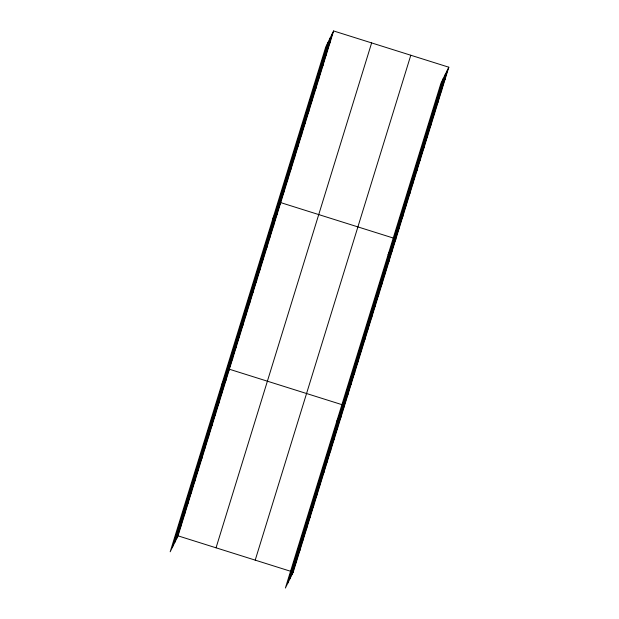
<?xml version="1.0" encoding="UTF-8"?>
<svg xmlns="http://www.w3.org/2000/svg" width="619" height="619" viewBox="0 0 619 619"><rect width="100%" height="100%" fill="white"/><g stroke="black" fill="none" stroke-linecap="round" stroke-linejoin="round"><path stroke-width="0.93" d="M172.415 547.258L328 42.363M174.713 542.592L330.298 37.697M176.941 538.058L332.527 33.163M333.618 30.95L325.772 46.897L170.186 551.792L178.032 535.845L333.618 30.95L448.814 67.208L293.228 572.103L285.382 588.05L440.968 83.155L448.814 67.208M216.046 547.807L371.632 42.912M255.214 560.133L410.799 55.238M287.611 583.516L443.196 78.621M289.909 578.842L445.502 73.955M292.145 574.316L447.73 69.421M328.999 44.607L330.089 42.394M325.478 56.05L326.561 53.838M321.95 67.494L323.033 65.281M318.421 78.938L319.512 76.725M314.893 90.382L315.984 88.169M311.365 101.826L312.456 99.613M307.844 113.269L308.927 111.056M304.316 124.713L305.407 122.508M300.788 136.157L301.879 133.952M297.259 147.608L298.35 145.395M293.739 159.052L294.822 156.839M290.21 170.496L291.294 168.283M286.682 181.94L287.773 179.727M283.154 193.383L284.245 191.17M272.871 218.561L280.717 202.614L393.328 238.052M276.206 215.93L277.297 213.725M272.786 227.041L273.869 224.829M269.358 238.153L270.449 235.94M265.938 249.256L267.029 247.043M262.518 260.367L263.601 258.154M259.09 271.47L260.181 269.257M255.67 282.581L256.753 280.368M252.243 293.685L253.333 291.479M248.823 304.796L249.914 302.583M245.403 315.907L246.486 313.694M241.975 327.01L243.066 324.797M238.555 338.121L239.646 335.908M235.135 349.224L236.218 347.011M231.707 360.335L232.798 358.122M221.525 385.18L229.37 369.226L341.982 404.671M224.859 382.55L225.95 380.337M221.44 393.653L222.531 391.448M218.02 404.764L219.103 402.551M214.592 415.875L215.683 413.662M211.172 426.978L212.263 424.766M207.752 438.09L208.835 435.877M204.324 449.193L205.415 446.98M200.904 460.304L201.987 458.091M197.476 471.407L198.567 469.202M194.057 482.518L195.147 480.305M190.637 493.629L191.72 491.416M187.209 504.733L188.3 502.52M183.789 515.844L184.88 513.631M180.369 526.947L181.452 524.734M444.202 80.865L445.293 78.652M440.674 92.308L441.765 90.095M437.146 103.752L438.237 101.539M433.625 115.196L434.708 112.983M430.097 126.64L431.188 124.427M426.568 138.083L427.659 135.87M423.04 149.527L424.131 147.314M419.52 160.971L420.603 158.758M415.991 172.415L417.074 170.202M412.463 183.858L413.554 181.646M408.935 195.302L410.026 193.089M405.406 206.746L406.497 204.541M401.886 218.198L402.969 215.985M398.357 229.641L399.448 227.428M388.067 254.819L395.92 238.872M391.409 252.188L392.492 249.975M387.981 263.299L389.072 261.086M384.561 274.403L385.652 272.19M381.142 285.514L382.225 283.301M377.714 296.617L378.805 294.412M374.294 307.728L375.377 305.515M370.866 318.839L371.957 316.626M367.446 329.942L368.537 327.73M364.026 341.054L365.109 338.841M360.598 352.157L361.689 349.944M357.178 363.268L358.269 361.055M353.759 374.371L354.842 372.166M350.331 385.482L351.422 383.269M346.911 396.593L347.994 394.38M336.728 421.438L344.574 405.484M340.063 418.808L341.154 416.595M336.643 429.911L337.726 427.698M333.215 441.022L334.306 438.809M329.795 452.125L330.886 449.912M326.375 463.236L327.459 461.023M322.948 474.347L324.039 472.135M319.528 485.451L320.611 483.238M316.1 496.562L317.191 494.349M312.68 507.665L313.771 505.452M309.26 518.776L310.343 516.563M305.832 529.879L306.923 527.667M302.412 540.991L303.503 538.778M298.992 552.094L300.076 549.889M295.565 563.205L296.656 560.992M178.032 535.845L293.228 572.103"/></g></svg>
